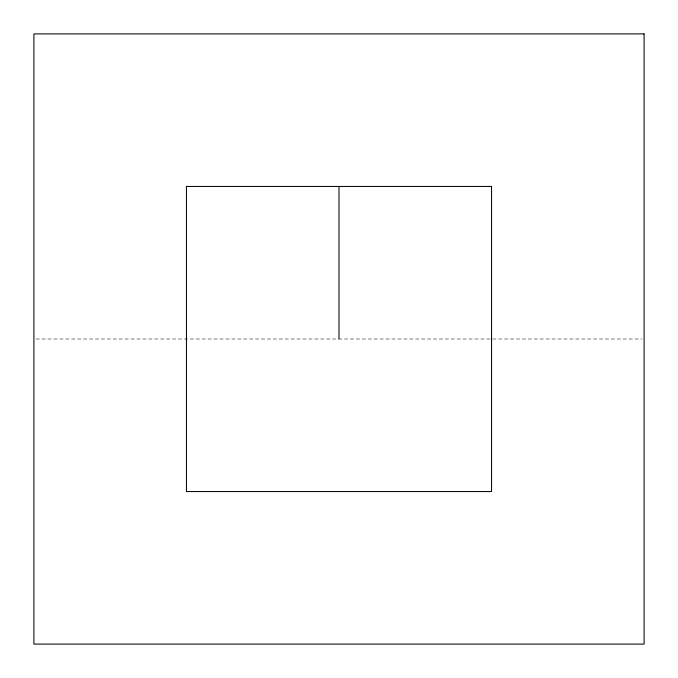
<?xml version="1.0" encoding="UTF-8"?>
<svg xmlns="http://www.w3.org/2000/svg" width="678" height="678" viewBox="0 0 678 678"><rect width="100%" height="100%" fill="white"/><g stroke="black" fill="none" stroke-linecap="round" stroke-linejoin="round"><path stroke-width="0.51" stroke-dasharray="3.39 2.54" d="M36.019 339L641.981 339"/><path stroke-width="1.02" d="M339 186.45L339 339M644.1 33.9L33.9 33.9L33.9 644.1L644.1 644.1L644.1 33.9M491.55 186.45L186.45 186.45L186.45 491.55L491.55 491.55L491.55 186.45"/></g></svg>
